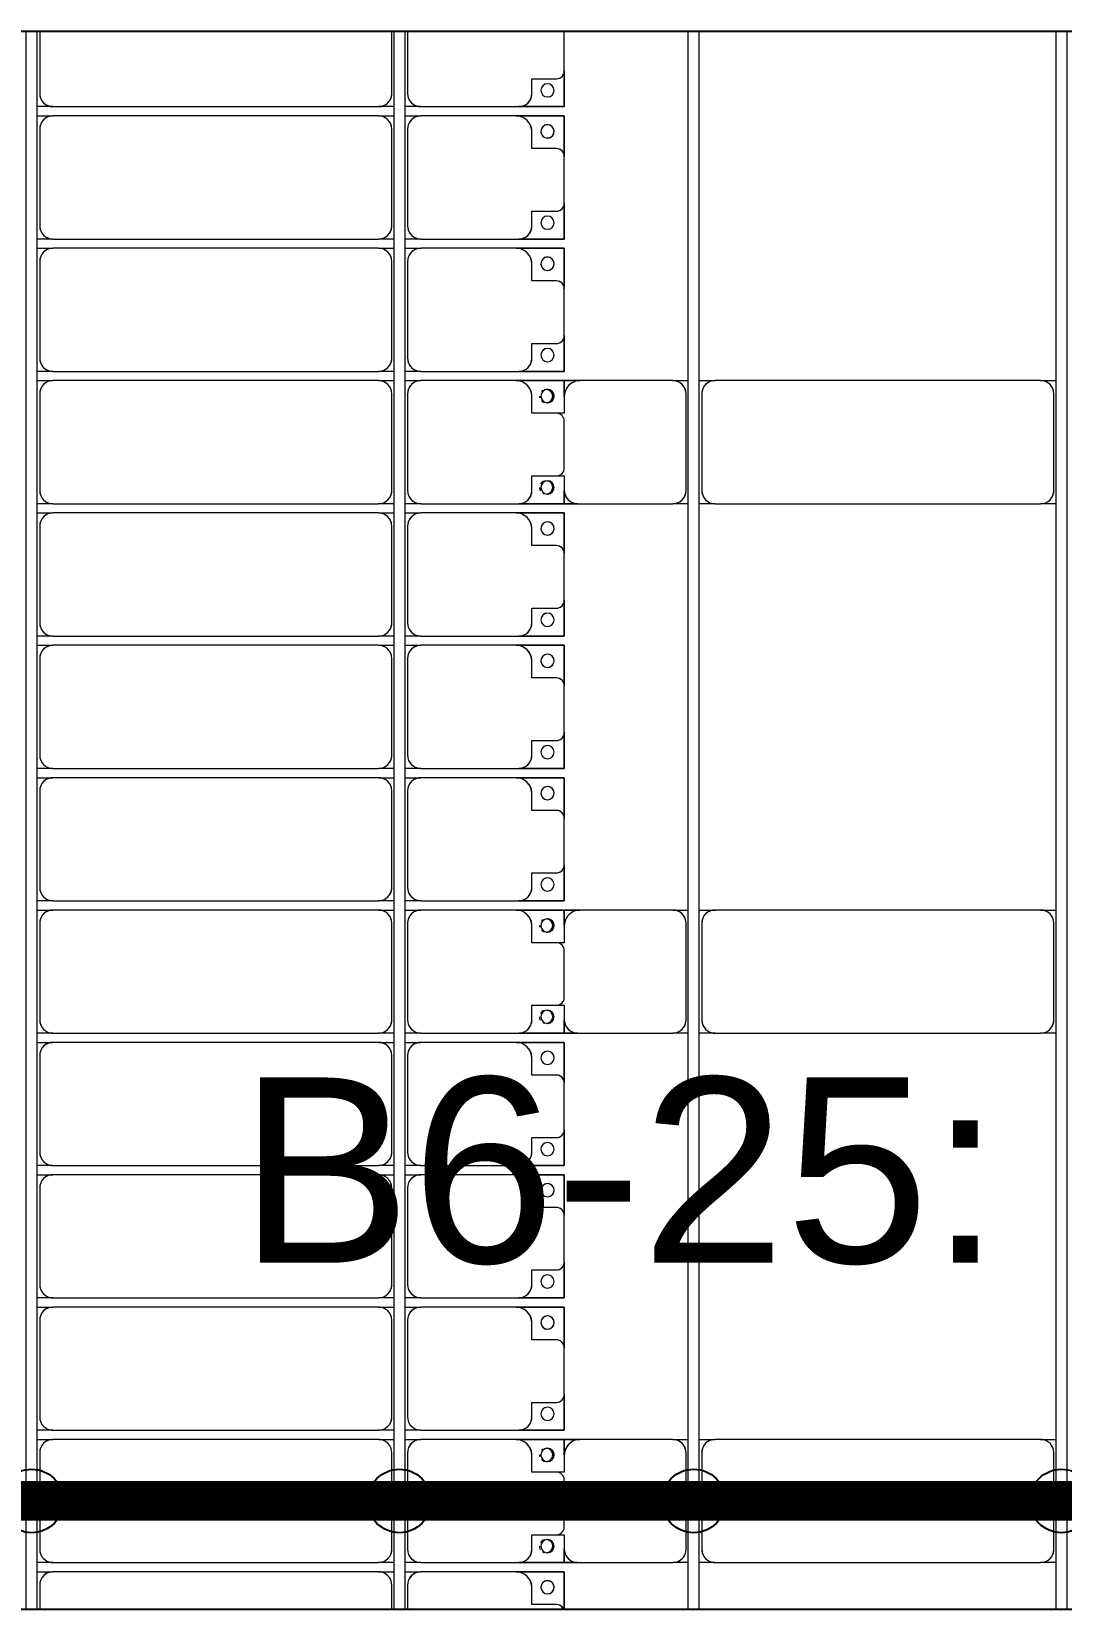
# Model space of a CAD drawing. Header units: millimetres. Extents: x -533732 to -130507, y -117886 to -23954.
# Drawn here: x -453941 to -450049, y -100546 to -94585 of the extents above; entities that cross this region are included whole.
import ezdxf

# ---------------------------------------------------------------- set-up
doc = ezdxf.new("R2010")
doc.units = ezdxf.units.MM
doc.layers.add('A-GENM', color=13, linetype='Continuous', lineweight=9)
doc.layers.add('S-BEAM', color=12, linetype='Continuous', lineweight=9)
doc.layers.add('GC-GHI CHU', color=2, linetype='Continuous')
doc.layers.add('GC-HOP 40x60 GIA CUONG', color=1, linetype='Continuous')
doc.styles.add('GC_VN', font='arial.ttf')

# ---------------------------------------------------------------- blocks, each defined once
blk = doc.blocks.new('Dai phao do pin - DẢI PHAO ĐỠ PIN-V91-BỐ TRÍ KHUNG KẾT CẤU BÈ PIN 06')
at = {"layer": 'A-GENM', "color": 7}
for p, q in [((-1312.2, 241.6), (-1129.7, 241.6)), ((-1129.7, 241.6), (-1312.2, 241.6)), ((-779.7, 241.6), (-1129.7, 241.6)), ((-779.7, 241.6), (-721.1, 241.6)), ((-779.7, 241.6), (-721.1, 241.6)), ((-681.1, 241.6), (-620.3, 241.6)), ((-681.1, 241.6), (-620.3, 241.6)), ((610.3, 241.6), (-620.3, 241.6)), ((610.3, 241.6), (668.9, 241.6)), ((610.3, 241.6), (668.9, 241.6)), ((-1189.7, 181.6), (-1189.7, 118.2)), ((-729.7, -173.4), (-729.7, 191.6)), ((-670.3, 191.6), (-670.3, -173.4)), ((660.3, -173.4), (660.3, 191.6)), ((-1189.7, 118.2), (-1219.7, 118.2)), ((-1219.7, -118.2), (-1189.7, -118.2)), ((-1189.7, -118.2), (-1189.7, -173.4)), ((-1139.7, -223.4), (-1312.2, -223.4)), ((-1312.2, -223.4), (-1139.7, -223.4)), ((-1139.7, -223.4), (-779.7, -223.4)), ((-721.1, -223.4), (-779.7, -223.4)), ((-721.1, -223.4), (-779.7, -223.4)), ((-620.3, -223.4), (-681.1, -223.4)), ((-620.3, -223.4), (-681.1, -223.4)), ((-620.3, -223.4), (610.3, -223.4)), ((668.9, -223.4), (610.3, -223.4)), ((668.9, -223.4), (610.3, -223.4))]:
    blk.add_line(p, q, dxfattribs=at)
for centre, radius, start, end in [((-1129.7, 181.6), 60, 90, 180), ((-779.7, 191.6), 50, 360, 90), ((-779.7, 191.6), 50, 360, 75), ((-620.3, 191.6), 50, 90, 180), ((-620.3, 191.6), 50, 105, 135), ((610.3, 191.6), 50, 360, 90), ((610.3, 191.6), 50, 60, 90), ((-1258.6, 183.2), 25, 180, 195), ((-1258.6, 183.2), 25, 180, 195), ((-1258.6, 183.2), 25, 120, 135), ((-1258.6, 183.2), 25, 120, 135), ((-1258.6, 183.2), 25, 0, 90), ((-1258.6, 183.2), 25, 270, 360), ((-1258.6, 183.2), 25, 0, 75), ((-1258.6, 183.2), 25, 330, 360), ((-1129.7, 181.6), 60, 120, 180), ((-620.3, 191.6), 50, 150, 180), ((610.3, 191.6), 50, 15, 30), ((-1258.6, 183.2), 25, 225, 255), ((-1258.6, 183.2), 25, 225, 255), ((-1258.6, 183.2), 25, 270, 300), ((-1258.6, -161.8), 25, 180, 210), ((-1258.6, -161.8), 25, 180, 210), ((-1258.6, -161.8), 25, 105, 150), ((-1258.6, -161.8), 25, 105, 150), ((-1258.6, -161.8), 25, 270, 0), ((-1258.6, -161.8), 25, 0, 75), ((-1258.6, -161.8), 25, 0, 75), ((-1258.6, -161.8), 25, 285, 360), ((-1139.7, -173.4), 50, 180, 270), ((-1139.7, -173.4), 50, 180, 255), ((-779.7, -173.4), 50, 270, 360), ((-779.7, -173.4), 50, 285, 360), ((-620.3, -173.4), 50, 180, 270), ((-620.3, -173.4), 50, 180, 210), ((610.3, -173.4), 50, 270, 360), ((610.3, -173.4), 50, 330, 360), ((-1258.6, -161.8), 25, 240, 255), ((-1258.6, -161.8), 25, 240, 255), ((-620.3, -173.4), 50, 240, 270), ((610.3, -173.4), 50, 285, 300)]:
    blk.add_arc(centre, radius, start, end, dxfattribs=at)
blk = doc.blocks.new('Dai phao do pin - DẢI PHAO ĐỠ PIN-V93-BỐ TRÍ KHUNG KẾT CẤU BÈ PIN 06')
at = {"layer": 'A-GENM', "color": 7}
for p, q in [((-1312.2, 241.6), (-1129.7, 241.6)), ((-1129.7, 241.6), (-1312.2, 241.6)), ((-779.7, 241.6), (-1129.7, 241.6)), ((-779.7, 241.6), (-721.1, 241.6)), ((-779.7, 241.6), (-721.1, 241.6)), ((-681.1, 241.6), (-620.3, 241.6)), ((-681.1, 241.6), (-620.3, 241.6)), ((610.3, 241.6), (-620.3, 241.6)), ((610.3, 241.6), (668.9, 241.6)), ((610.3, 241.6), (668.9, 241.6)), ((-1189.7, 181.6), (-1189.7, 118.2)), ((-729.7, -173.4), (-729.7, 191.6)), ((-670.3, 191.6), (-670.3, -173.4)), ((660.3, -173.4), (660.3, 191.6)), ((-1189.7, 118.2), (-1219.7, 118.2)), ((-1219.7, -118.2), (-1189.7, -118.2)), ((-1189.7, -118.2), (-1189.7, -173.4)), ((-1139.7, -223.4), (-1312.2, -223.4)), ((-1312.2, -223.4), (-1139.7, -223.4)), ((-1139.7, -223.4), (-779.7, -223.4)), ((-721.1, -223.4), (-779.7, -223.4)), ((-721.1, -223.4), (-779.7, -223.4)), ((-620.3, -223.4), (-681.1, -223.4)), ((-620.3, -223.4), (-681.1, -223.4)), ((-620.3, -223.4), (610.3, -223.4)), ((668.9, -223.4), (610.3, -223.4)), ((668.9, -223.4), (610.3, -223.4))]:
    blk.add_line(p, q, dxfattribs=at)
for centre, radius, start, end in [((-1129.7, 181.6), 60, 90, 180), ((-779.7, 191.6), 50, 360, 90), ((-779.7, 191.6), 50, 360, 75), ((-620.3, 191.6), 50, 90, 180), ((-620.3, 191.6), 50, 105, 135), ((610.3, 191.6), 50, 360, 90), ((610.3, 191.6), 50, 60, 90), ((-1258.6, 183.2), 25, 180, 195), ((-1258.6, 183.2), 25, 180, 195), ((-1258.6, 183.2), 25, 120, 135), ((-1258.6, 183.2), 25, 120, 135), ((-1258.6, 183.2), 25, 0, 90), ((-1258.6, 183.2), 25, 270, 360), ((-1258.6, 183.2), 25, 0, 75), ((-1258.6, 183.2), 25, 330, 360), ((-1129.7, 181.6), 60, 120, 180), ((-620.3, 191.6), 50, 150, 180), ((610.3, 191.6), 50, 15, 30), ((-1258.6, 183.2), 25, 225, 255), ((-1258.6, 183.2), 25, 225, 255), ((-1258.6, 183.2), 25, 270, 300), ((-1258.6, -161.8), 25, 180, 210), ((-1258.6, -161.8), 25, 180, 210), ((-1258.6, -161.8), 25, 105, 150), ((-1258.6, -161.8), 25, 105, 150), ((-1258.6, -161.8), 25, 270, 0), ((-1258.6, -161.8), 25, 0, 75), ((-1258.6, -161.8), 25, 0, 75), ((-1258.6, -161.8), 25, 285, 360), ((-1139.7, -173.4), 50, 180, 270), ((-1139.7, -173.4), 50, 180, 255), ((-779.7, -173.4), 50, 270, 360), ((-779.7, -173.4), 50, 285, 360), ((-620.3, -173.4), 50, 180, 270), ((-620.3, -173.4), 50, 180, 210), ((610.3, -173.4), 50, 270, 360), ((610.3, -173.4), 50, 330, 360), ((-1258.6, -161.8), 25, 240, 255), ((-1258.6, -161.8), 25, 240, 255), ((-620.3, -173.4), 50, 240, 270), ((610.3, -173.4), 50, 285, 300)]:
    blk.add_arc(centre, radius, start, end, dxfattribs=at)
blk = doc.blocks.new('Dai phao do pin - DẢI PHAO ĐỠ PIN-V95-BỐ TRÍ KHUNG KẾT CẤU BÈ PIN 06')
at = {"layer": 'A-GENM', "color": 7}
for p, q in [((-1312.2, 241.6), (-1129.7, 241.6)), ((-1129.7, 241.6), (-1312.2, 241.6)), ((-779.7, 241.6), (-1129.7, 241.6)), ((-779.7, 241.6), (-721.1, 241.6)), ((-779.7, 241.6), (-721.1, 241.6)), ((-681.1, 241.6), (-620.3, 241.6)), ((-681.1, 241.6), (-620.3, 241.6)), ((610.3, 241.6), (-620.3, 241.6)), ((610.3, 241.6), (668.9, 241.6)), ((610.3, 241.6), (668.9, 241.6)), ((-1189.7, 181.6), (-1189.7, 118.2)), ((-729.7, -173.4), (-729.7, 191.6)), ((-670.3, 191.6), (-670.3, -173.4)), ((660.3, -173.4), (660.3, 191.6)), ((-1189.7, 118.2), (-1219.7, 118.2)), ((-1219.7, -118.2), (-1189.7, -118.2)), ((-1189.7, -118.2), (-1189.7, -173.4)), ((-1139.7, -223.4), (-1312.2, -223.4)), ((-1312.2, -223.4), (-1139.7, -223.4)), ((-1139.7, -223.4), (-779.7, -223.4)), ((-721.1, -223.4), (-779.7, -223.4)), ((-721.1, -223.4), (-779.7, -223.4)), ((-620.3, -223.4), (-681.1, -223.4)), ((-620.3, -223.4), (-681.1, -223.4)), ((-620.3, -223.4), (610.3, -223.4)), ((668.9, -223.4), (610.3, -223.4)), ((668.9, -223.4), (610.3, -223.4))]:
    blk.add_line(p, q, dxfattribs=at)
for centre, radius, start, end in [((-1129.7, 181.6), 60, 90, 180), ((-779.7, 191.6), 50, 360, 90), ((-779.7, 191.6), 50, 360, 75), ((-620.3, 191.6), 50, 90, 180), ((-620.3, 191.6), 50, 105, 135), ((610.3, 191.6), 50, 360, 90), ((610.3, 191.6), 50, 60, 90), ((-1258.6, 183.2), 25, 180, 195), ((-1258.6, 183.2), 25, 180, 195), ((-1258.6, 183.2), 25, 120, 135), ((-1258.6, 183.2), 25, 120, 135), ((-1258.6, 183.2), 25, 0, 90), ((-1258.6, 183.2), 25, 270, 360), ((-1258.6, 183.2), 25, 0, 75), ((-1258.6, 183.2), 25, 330, 360), ((-1129.7, 181.6), 60, 120, 180), ((-620.3, 191.6), 50, 150, 180), ((610.3, 191.6), 50, 15, 30), ((-1258.6, 183.2), 25, 225, 255), ((-1258.6, 183.2), 25, 225, 255), ((-1258.6, 183.2), 25, 270, 300), ((-1258.6, -161.8), 25, 180, 210), ((-1258.6, -161.8), 25, 180, 210), ((-1258.6, -161.8), 25, 105, 150), ((-1258.6, -161.8), 25, 105, 150), ((-1258.6, -161.8), 25, 270, 0), ((-1258.6, -161.8), 25, 0, 75), ((-1258.6, -161.8), 25, 0, 75), ((-1258.6, -161.8), 25, 285, 360), ((-1139.7, -173.4), 50, 180, 270), ((-1139.7, -173.4), 50, 180, 254.5647), ((-779.7, -173.4), 50, 270, 360), ((-779.7, -173.4), 50, 285.44019, 360), ((-620.3, -173.4), 50, 180, 270), ((-620.3, -173.4), 50, 180, 210), ((610.3, -173.4), 50, 270, 360), ((610.3, -173.4), 50, 330, 360), ((-1258.6, -161.8), 25, 240, 255), ((-1258.6, -161.8), 25, 240, 255), ((-620.3, -173.4), 50, 240, 270), ((610.3, -173.4), 50, 285.45777, 300)]:
    blk.add_arc(centre, radius, start, end, dxfattribs=at)
blk = doc.blocks.new('Dải phao đi lại kèm đỡ invester - DẢI PHAO ĐI LẠI-18522-BỐ TRÍ KHUNG KẾT CẤU BÈ PIN 06')
at = {"layer": 'A-GENM', "color": 7}
for p, q in [((62588.2, 1312.2), (62440, 1312.2)), ((62588.2, 1312.2), (62723.4, 1312.2)), ((62723.4, 1312.2), (62588.2, 1312.2)), ((62723.4, 1312.2), (62723.4, 1139.7)), ((62723.4, 1139.7), (62723.4, 1312.2)), ((62758.4, 1312.2), (62911.8, 1312.2)), ((62758.4, 1129.7), (62758.4, 1312.2)), ((62758.4, 1312.2), (62758.4, 1129.7)), ((62911.8, 1312.2), (62758.4, 1312.2)), ((63088.2, 1312.2), (62911.8, 1312.2)), ((63088.2, 1312.2), (63223.4, 1312.2)), ((63223.4, 1312.2), (63088.2, 1312.2)), ((63223.4, 1312.2), (63223.4, 1139.7)), ((63223.4, 1139.7), (63223.4, 1312.2)), ((63258.4, 1312.2), (63411.8, 1312.2)), ((63258.4, 1129.7), (63258.4, 1312.2)), ((63258.4, 1312.2), (63258.4, 1129.7)), ((63411.8, 1312.2), (63258.4, 1312.2)), ((63588.2, 1312.2), (63411.8, 1312.2)), ((63588.2, 1312.2), (63723.4, 1312.2)), ((63723.4, 1312.2), (63588.2, 1312.2)), ((63723.4, 1312.2), (63723.4, 1139.7)), ((63723.4, 1139.7), (63723.4, 1312.2)), ((63758.4, 1312.2), (63818.4, 1312.2)), ((63758.4, 1129.7), (63758.4, 1312.2)), ((63758.4, 1312.2), (63758.4, 1129.7)), ((63818.4, 1312.2), (63758.4, 1312.2)), ((64088.2, 1312.2), (63911.8, 1312.2)), ((64173.4, 1312.2), (64223.4, 1312.2)), ((64223.4, 1312.2), (64173.4, 1312.2)), ((64223.4, 1312.2), (64223.4, 1139.7)), ((64223.4, 1139.7), (64223.4, 1312.2)), ((64258.4, 1312.2), (64411.8, 1312.2)), ((64258.4, 1129.7), (64258.4, 1312.2)), ((64258.4, 1312.2), (64258.4, 1129.7)), ((64411.8, 1312.2), (64258.4, 1312.2)), ((64588.2, 1312.2), (64411.8, 1312.2)), ((64588.2, 1312.2), (64723.4, 1312.2)), ((64723.4, 1312.2), (64588.2, 1312.2)), ((64723.4, 1312.2), (64723.4, 1139.7)), ((64723.4, 1139.7), (64723.4, 1312.2)), ((64758.4, 1312.2), (64911.8, 1312.2)), ((64758.4, 1129.7), (64758.4, 1312.2)), ((64758.4, 1312.2), (64758.4, 1129.7)), ((64911.8, 1312.2), (64758.4, 1312.2)), ((65088.2, 1312.2), (64911.8, 1312.2)), ((65088.2, 1312.2), (65223.4, 1312.2)), ((65223.4, 1312.2), (65088.2, 1312.2)), ((65223.4, 1312.2), (65223.4, 1139.7)), ((65223.4, 1139.7), (65223.4, 1312.2)), ((65258.4, 1312.2), (65411.8, 1312.2)), ((65258.4, 1129.7), (65258.4, 1312.2)), ((65258.4, 1312.2), (65258.4, 1129.7)), ((65411.8, 1312.2), (65258.4, 1312.2)), ((65588.2, 1312.2), (65411.8, 1312.2)), ((65588.2, 1312.2), (65723.4, 1312.2)), ((65723.4, 1312.2), (65588.2, 1312.2)), ((65723.4, 1312.2), (65723.4, 1139.7)), ((65723.4, 1139.7), (65723.4, 1312.2)), ((65758.4, 1312.2), (65818.4, 1312.2)), ((65758.4, 1129.7), (65758.4, 1312.2)), ((65758.4, 1312.2), (65758.4, 1129.7)), ((65818.4, 1312.2), (65758.4, 1312.2)), ((66088.2, 1312.2), (65911.8, 1312.2)), ((66173.4, 1312.2), (66223.4, 1312.2)), ((66223.4, 1312.2), (66173.4, 1312.2)), ((66223.4, 1312.2), (66223.4, 1139.7)), ((66223.4, 1139.7), (66223.4, 1312.2)), ((66258.4, 1312.2), (66411.8, 1312.2)), ((66258.4, 1129.7), (66258.4, 1312.2)), ((66258.4, 1312.2), (66258.4, 1129.7)), ((66411.8, 1312.2), (66258.4, 1312.2)), ((66588.2, 1312.2), (66411.8, 1312.2)), ((66588.2, 1312.2), (66723.4, 1312.2)), ((66723.4, 1312.2), (66588.2, 1312.2)), ((66723.4, 1312.2), (66723.4, 1139.7)), ((66723.4, 1139.7), (66723.4, 1312.2)), ((66758.4, 1312.2), (66911.8, 1312.2)), ((66758.4, 1129.7), (66758.4, 1312.2)), ((66758.4, 1312.2), (66758.4, 1129.7)), ((66911.8, 1312.2), (66758.4, 1312.2)), ((67088.2, 1312.2), (66911.8, 1312.2)), ((67088.2, 1312.2), (67223.4, 1312.2)), ((67223.4, 1312.2), (67088.2, 1312.2)), ((67223.4, 1312.2), (67223.4, 1139.7)), ((67223.4, 1139.7), (67223.4, 1312.2)), ((67258.4, 1312.2), (67411.8, 1312.2)), ((67258.4, 1129.7), (67258.4, 1312.2)), ((67258.4, 1312.2), (67258.4, 1129.7)), ((67411.8, 1312.2), (67258.4, 1312.2)), ((67588.2, 1312.2), (67411.8, 1312.2)), ((67588.2, 1312.2), (67723.4, 1312.2)), ((67723.4, 1312.2), (67588.2, 1312.2)), ((67723.4, 1312.2), (67723.4, 1139.7)), ((67723.4, 1139.7), (67723.4, 1312.2)), ((67758.4, 1312.2), (67818.4, 1312.2)), ((67758.4, 1129.7), (67758.4, 1312.2)), ((67758.4, 1312.2), (67758.4, 1129.7)), ((67818.4, 1312.2), (67758.4, 1312.2)), ((68088.2, 1312.2), (67911.8, 1312.2)), ((68173.4, 1312.2), (68223.4, 1312.2)), ((68221.6, 1312.2), (68173.4, 1312.2)), ((68223.4, 1312.2), (68223.4, 1139.7)), ((68223.4, 1139.7), (68223.4, 1312.2)), ((68258.4, 1312.2), (68400, 1312.2)), ((68258.4, 1129.7), (68258.4, 1312.2)), ((68258.4, 1312.2), (68258.4, 1129.7)), ((68400, 1312.2), (68258.4, 1312.2)), ((62618.2, 1189.7), (62618.2, 1282.2)), ((62881.8, 1282.2), (62881.8, 1189.7)), ((63118.2, 1189.7), (63118.2, 1282.2)), ((63381.8, 1282.2), (63381.8, 1189.7)), ((63618.2, 1189.7), (63618.2, 1282.2)), ((63881.8, 1282.2), (63881.8, 1189.7)), ((64118.2, 1189.7), (64118.2, 1282.2)), ((64381.8, 1282.2), (64381.8, 1189.7)), ((64618.2, 1189.7), (64618.2, 1282.2)), ((64881.8, 1282.2), (64881.8, 1189.7)), ((65118.2, 1189.7), (65118.2, 1282.2)), ((65381.8, 1282.2), (65381.8, 1189.7)), ((65618.2, 1189.7), (65618.2, 1282.2)), ((65881.8, 1282.2), (65881.8, 1189.7)), ((66118.2, 1189.7), (66118.2, 1282.2)), ((66381.8, 1282.2), (66381.8, 1189.7)), ((66618.2, 1189.7), (66618.2, 1282.2)), ((66881.8, 1282.2), (66881.8, 1189.7)), ((67118.2, 1189.7), (67118.2, 1282.2)), ((67381.8, 1282.2), (67381.8, 1189.7)), ((67618.2, 1189.7), (67618.2, 1282.2)), ((67881.8, 1282.2), (67881.8, 1189.7)), ((68118.2, 1189.7), (68118.2, 1282.2)), ((68381.8, 1282.2), (68381.8, 1189.7)), ((62673.4, 1189.7), (62618.2, 1189.7)), ((62723.4, 769.7), (62723.4, 1139.7)), ((62881.8, 1189.7), (62818.4, 1189.7)), ((63173.4, 1189.7), (63118.2, 1189.7)), ((63223.4, 769.7), (63223.4, 1139.7)), ((63381.8, 1189.7), (63318.4, 1189.7)), ((63673.4, 1189.7), (63618.2, 1189.7)), ((63723.4, 769.7), (63723.4, 1139.7)), ((63881.8, 1189.7), (63818.4, 1189.7)), ((64173.4, 1189.7), (64118.2, 1189.7)), ((64223.4, 769.7), (64223.4, 1139.7)), ((64381.8, 1189.7), (64318.4, 1189.7)), ((64673.4, 1189.7), (64618.2, 1189.7)), ((64723.4, 769.7), (64723.4, 1139.7)), ((64881.8, 1189.7), (64818.4, 1189.7)), ((65173.4, 1189.7), (65118.2, 1189.7)), ((65223.4, 769.7), (65223.4, 1139.7)), ((65381.8, 1189.7), (65318.4, 1189.7)), ((65673.4, 1189.7), (65618.2, 1189.7)), ((65723.4, 769.7), (65723.4, 1139.7)), ((65881.8, 1189.7), (65818.4, 1189.7)), ((66173.4, 1189.7), (66118.2, 1189.7)), ((66223.4, 769.7), (66223.4, 1139.7)), ((66381.8, 1189.7), (66318.4, 1189.7)), ((66673.4, 1189.7), (66618.2, 1189.7)), ((66723.4, 769.7), (66723.4, 1139.7)), ((66881.8, 1189.7), (66818.4, 1189.7)), ((67173.4, 1189.7), (67118.2, 1189.7)), ((67223.4, 769.7), (67223.4, 1139.7)), ((67381.8, 1189.7), (67318.4, 1189.7)), ((67673.4, 1189.7), (67618.2, 1189.7)), ((67723.4, 769.7), (67723.4, 1139.7)), ((67881.8, 1189.7), (67818.4, 1189.7)), ((68173.4, 1189.7), (68118.2, 1189.7)), ((68223.4, 769.7), (68223.4, 1139.7)), ((68381.8, 1189.7), (68318.4, 1189.7)), ((62758.4, 1129.7), (62758.4, 769.7)), ((63258.4, 1129.7), (63258.4, 769.7)), ((63758.4, 1129.7), (63758.4, 769.7)), ((64258.4, 1129.7), (64258.4, 769.7)), ((64758.4, 1129.7), (64758.4, 769.7)), ((65258.4, 1129.7), (65258.4, 769.7)), ((65758.4, 1129.7), (65758.4, 769.7)), ((66258.4, 1129.7), (66258.4, 769.7)), ((66758.4, 1129.7), (66758.4, 769.7)), ((67258.4, 1129.7), (67258.4, 769.7)), ((67758.4, 1129.7), (67758.4, 769.7)), ((68258.4, 1129.7), (68258.4, 769.7)), ((62440, 719.7), (62673.4, 719.7)), ((62723.4, 769.7), (62723.4, 708.9)), ((62723.4, 769.7), (62723.4, 708.9)), ((62758.4, 708.9), (62758.4, 769.7)), ((62758.4, 708.9), (62758.4, 769.7)), ((62808.4, 719.7), (63173.4, 719.7)), ((63223.4, 769.7), (63223.4, 708.9)), ((63223.4, 769.7), (63223.4, 708.9)), ((63258.4, 708.9), (63258.4, 769.7)), ((63258.4, 708.9), (63258.4, 769.7)), ((63308.4, 719.7), (63673.4, 719.7)), ((63723.4, 769.7), (63723.4, 708.9)), ((63723.4, 769.7), (63723.4, 708.9)), ((63758.4, 708.9), (63758.4, 769.7)), ((63758.4, 708.9), (63758.4, 769.7)), ((63808.4, 719.7), (64173.4, 719.7)), ((64223.4, 769.7), (64223.4, 708.9)), ((64223.4, 769.7), (64223.4, 708.9)), ((64258.4, 708.9), (64258.4, 769.7)), ((64258.4, 708.9), (64258.4, 769.7)), ((64308.4, 719.7), (64673.4, 719.7)), ((64723.4, 769.7), (64723.4, 708.9)), ((64723.4, 769.7), (64723.4, 708.9)), ((64758.4, 708.9), (64758.4, 769.7)), ((64758.4, 708.9), (64758.4, 769.7)), ((64808.4, 719.7), (65173.4, 719.7)), ((65223.4, 769.7), (65223.4, 708.9)), ((65223.4, 769.7), (65223.4, 708.9)), ((65258.4, 708.9), (65258.4, 769.7)), ((65258.4, 708.9), (65258.4, 769.7)), ((65308.4, 719.7), (65673.4, 719.7)), ((65723.4, 769.7), (65723.4, 708.9)), ((65723.4, 769.7), (65723.4, 708.9)), ((65758.4, 708.9), (65758.4, 769.7)), ((65758.4, 708.9), (65758.4, 769.7)), ((65808.4, 719.7), (66173.4, 719.7)), ((66223.4, 769.7), (66223.4, 708.9)), ((66223.4, 769.7), (66223.4, 708.9)), ((66258.4, 708.9), (66258.4, 769.7)), ((66258.4, 708.9), (66258.4, 769.7)), ((66308.4, 719.7), (66673.4, 719.7)), ((66723.4, 769.7), (66723.4, 708.9)), ((66723.4, 769.7), (66723.4, 708.9)), ((66758.4, 708.9), (66758.4, 769.7)), ((66758.4, 708.9), (66758.4, 769.7)), ((66808.4, 719.7), (67173.4, 719.7)), ((67223.4, 769.7), (67223.4, 708.9)), ((67223.4, 769.7), (67223.4, 708.9)), ((67258.4, 708.9), (67258.4, 769.7)), ((67258.4, 708.9), (67258.4, 769.7)), ((67308.4, 719.7), (67673.4, 719.7)), ((67723.4, 769.7), (67723.4, 708.9)), ((67723.4, 769.7), (67723.4, 708.9)), ((67758.4, 708.9), (67758.4, 769.7)), ((67758.4, 708.9), (67758.4, 769.7)), ((67808.4, 719.7), (68173.4, 719.7)), ((68223.4, 769.7), (68223.4, 708.9)), ((68223.4, 769.7), (68223.4, 708.9)), ((68258.4, 708.9), (68258.4, 769.7)), ((68258.4, 708.9), (68258.4, 769.7)), ((68308.4, 719.7), (68400, 719.7)), ((62673.4, 660.3), (62440, 660.3)), ((62723.4, 668.9), (62723.4, 610.3)), ((62723.4, 668.9), (62723.4, 610.3)), ((62758.4, 610.3), (62758.4, 668.9)), ((62758.4, 610.3), (62758.4, 668.9)), ((63173.4, 660.3), (62808.4, 660.3)), ((63223.4, 668.9), (63223.4, 610.3)), ((63223.4, 668.9), (63223.4, 610.3)), ((63258.4, 610.3), (63258.4, 668.9)), ((63258.4, 610.3), (63258.4, 668.9)), ((63673.4, 660.3), (63308.4, 660.3)), ((63723.4, 668.9), (63723.4, 610.3)), ((63723.4, 668.9), (63723.4, 610.3)), ((63758.4, 610.3), (63758.4, 668.9)), ((63758.4, 610.3), (63758.4, 668.9)), ((64173.4, 660.3), (63808.4, 660.3)), ((64223.4, 668.9), (64223.4, 610.3)), ((64223.4, 668.9), (64223.4, 610.3)), ((64258.4, 610.3), (64258.4, 668.9)), ((64258.4, 610.3), (64258.4, 668.9)), ((64673.4, 660.3), (64308.4, 660.3)), ((64723.4, 668.9), (64723.4, 610.3)), ((64723.4, 668.9), (64723.4, 610.3)), ((64758.4, 610.3), (64758.4, 668.9)), ((64758.4, 610.3), (64758.4, 668.9)), ((65173.4, 660.3), (64808.4, 660.3)), ((65223.4, 668.9), (65223.4, 610.3)), ((65223.4, 668.9), (65223.4, 610.3)), ((65258.4, 610.3), (65258.4, 668.9)), ((65258.4, 610.3), (65258.4, 668.9)), ((65673.4, 660.3), (65308.4, 660.3)), ((65723.4, 668.9), (65723.4, 610.3)), ((65723.4, 668.9), (65723.4, 610.3)), ((65758.4, 610.3), (65758.4, 668.9)), ((65758.4, 610.3), (65758.4, 668.9)), ((66173.4, 660.3), (65808.4, 660.3)), ((66223.4, 668.9), (66223.4, 610.3)), ((66223.4, 668.9), (66223.4, 610.3)), ((66258.4, 610.3), (66258.4, 668.9)), ((66258.4, 610.3), (66258.4, 668.9)), ((66673.4, 660.3), (66308.4, 660.3)), ((66723.4, 668.9), (66723.4, 610.3)), ((66723.4, 668.9), (66723.4, 610.3)), ((66758.4, 610.3), (66758.4, 668.9)), ((66758.4, 610.3), (66758.4, 668.9)), ((67173.4, 660.3), (66808.4, 660.3)), ((67223.4, 668.9), (67223.4, 610.3)), ((67223.4, 668.9), (67223.4, 610.3)), ((67258.4, 610.3), (67258.4, 668.9)), ((67258.4, 610.3), (67258.4, 668.9)), ((67673.4, 660.3), (67308.4, 660.3)), ((67723.4, 668.9), (67723.4, 610.3)), ((67723.4, 668.9), (67723.4, 610.3)), ((67758.4, 610.3), (67758.4, 668.9)), ((67758.4, 610.3), (67758.4, 668.9)), ((68173.4, 660.3), (67808.4, 660.3)), ((68223.4, 668.9), (68223.4, 610.3)), ((68223.4, 668.9), (68223.4, 610.3)), ((68258.4, 610.3), (68258.4, 668.9)), ((68258.4, 610.3), (68258.4, 668.9)), ((68400, 660.3), (68308.4, 660.3)), ((62723.4, -620.3), (62723.4, 610.3)), ((62758.4, 610.3), (62758.4, -620.3)), ((63223.4, -620.3), (63223.4, 610.3)), ((63258.4, 610.3), (63258.4, -620.3)), ((63723.4, -620.3), (63723.4, 610.3)), ((63758.4, 610.3), (63758.4, -620.3)), ((64223.4, -620.3), (64223.4, 610.3)), ((64258.4, 610.3), (64258.4, -620.3)), ((64723.4, -620.3), (64723.4, 610.3)), ((64758.4, 610.3), (64758.4, -620.3)), ((65223.4, -620.3), (65223.4, 610.3)), ((65258.4, 610.3), (65258.4, -620.3)), ((65723.4, -620.3), (65723.4, 610.3)), ((65758.4, 610.3), (65758.4, -620.3)), ((66223.4, -620.3), (66223.4, 610.3)), ((66258.4, 610.3), (66258.4, -620.3)), ((66723.4, -620.3), (66723.4, 610.3)), ((66758.4, 610.3), (66758.4, -620.3)), ((67223.4, -620.3), (67223.4, 610.3)), ((67258.4, 610.3), (67258.4, -620.3)), ((67723.4, -620.3), (67723.4, 610.3)), ((67758.4, 610.3), (67758.4, -620.3)), ((68223.4, -620.3), (68223.4, 610.3)), ((68258.4, 610.3), (68258.4, -620.3)), ((62723.4, -620.3), (62723.4, -681.1)), ((62723.4, -620.3), (62723.4, -681.1)), ((62758.4, -681.1), (62758.4, -620.3)), ((62758.4, -681.1), (62758.4, -620.3)), ((63223.4, -620.3), (63223.4, -681.1)), ((63223.4, -620.3), (63223.4, -681.1)), ((63258.4, -681.1), (63258.4, -620.3)), ((63258.4, -681.1), (63258.4, -620.3)), ((63723.4, -620.3), (63723.4, -681.1)), ((63723.4, -620.3), (63723.4, -681.1)), ((63758.4, -681.1), (63758.4, -620.3)), ((63758.4, -681.1), (63758.4, -620.3)), ((64223.4, -620.3), (64223.4, -681.1)), ((64223.4, -620.3), (64223.4, -681.1)), ((64258.4, -681.1), (64258.4, -620.3)), ((64258.4, -681.1), (64258.4, -620.3)), ((64723.4, -620.3), (64723.4, -681.1)), ((64723.4, -620.3), (64723.4, -681.1)), ((64758.4, -681.1), (64758.4, -620.3)), ((64758.4, -681.1), (64758.4, -620.3)), ((65223.4, -620.3), (65223.4, -681.1)), ((65223.4, -620.3), (65223.4, -681.1)), ((65258.4, -681.1), (65258.4, -620.3)), ((65258.4, -681.1), (65258.4, -620.3)), ((65723.4, -620.3), (65723.4, -681.1)), ((65723.4, -620.3), (65723.4, -681.1)), ((65758.4, -681.1), (65758.4, -620.3)), ((65758.4, -681.1), (65758.4, -620.3)), ((66223.4, -620.3), (66223.4, -681.1)), ((66223.4, -620.3), (66223.4, -681.1)), ((66258.4, -681.1), (66258.4, -620.3)), ((66258.4, -681.1), (66258.4, -620.3)), ((66723.4, -620.3), (66723.4, -681.1)), ((66723.4, -620.3), (66723.4, -681.1)), ((66758.4, -681.1), (66758.4, -620.3)), ((66758.4, -681.1), (66758.4, -620.3)), ((67223.4, -620.3), (67223.4, -681.1)), ((67223.4, -620.3), (67223.4, -681.1)), ((67258.4, -681.1), (67258.4, -620.3)), ((67258.4, -681.1), (67258.4, -620.3)), ((67723.4, -620.3), (67723.4, -681.1)), ((67723.4, -620.3), (67723.4, -681.1)), ((67758.4, -681.1), (67758.4, -620.3)), ((67758.4, -681.1), (67758.4, -620.3)), ((68223.4, -620.3), (68223.4, -681.1)), ((68223.4, -620.3), (68223.4, -681.1)), ((68258.4, -681.1), (68258.4, -620.3)), ((68258.4, -681.1), (68258.4, -620.3)), ((62440, -670.3), (62673.4, -670.3)), ((62808.4, -670.3), (63173.4, -670.3)), ((63308.4, -670.3), (63673.4, -670.3)), ((63808.4, -670.3), (64173.4, -670.3)), ((64308.4, -670.3), (64673.4, -670.3)), ((64808.4, -670.3), (65173.4, -670.3)), ((65308.4, -670.3), (65673.4, -670.3)), ((65808.4, -670.3), (66173.4, -670.3)), ((66308.4, -670.3), (66673.4, -670.3)), ((66808.4, -670.3), (67173.4, -670.3)), ((67308.4, -670.3), (67673.4, -670.3)), ((67808.4, -670.3), (68173.4, -670.3)), ((68308.4, -670.3), (68400, -670.3))]:
    blk.add_line(p, q, dxfattribs=at)
for centre, radius, start, end in [((62588.2, 1282.2), 30, 0, 90), ((62911.8, 1282.2), 30, 90, 180), ((63088.2, 1282.2), 30, 0, 90), ((63411.8, 1282.2), 30, 90, 180), ((63588.2, 1282.2), 30, 0, 90), ((63911.8, 1282.2), 30, 90, 180), ((64088.2, 1282.2), 30, 0, 90), ((64411.8, 1282.2), 30, 90, 180), ((64588.2, 1282.2), 30, 0, 90), ((64911.8, 1282.2), 30, 90, 180), ((65088.2, 1282.2), 30, 360, 90), ((65411.8, 1282.2), 30, 90, 180), ((65588.2, 1282.2), 30, 0, 90), ((65911.8, 1282.2), 30, 90, 180), ((66088.2, 1282.2), 30, 360, 90), ((66411.8, 1282.2), 30, 90, 180), ((66588.2, 1282.2), 30, 360, 90), ((66911.8, 1282.2), 30, 90, 180), ((67088.2, 1282.2), 30, 0, 90), ((67411.8, 1282.2), 30, 90, 180), ((67588.2, 1282.2), 30, 0, 90), ((67911.8, 1282.2), 30, 90, 180), ((68088.2, 1282.2), 30, 0, 90), ((62588.2, 1282.2), 30, 60, 75), ((62588.2, 1282.2), 30, 15, 75), ((62588.2, 1282.2), 30, 60, 75), ((62588.2, 1282.2), 30, 15, 30), ((62588.2, 1282.2), 30, 15, 30), ((62661.8, 1248.6), 25, 90, 270), ((62661.8, 1248.6), 25, 90, 180), ((62661.8, 1248.6), 25, 270, 90), ((62661.8, 1248.6), 25, 270, 90), ((62816.8, 1248.6), 25, 90, 270), ((62816.8, 1248.6), 25, 90, 255), ((62816.8, 1248.6), 25, 270, 90), ((62816.8, 1248.6), 25, 300, 90), ((62911.8, 1282.2), 30, 105, 165), ((62911.8, 1282.2), 30, 135, 165), ((62911.8, 1282.2), 30, 135, 165), ((63088.2, 1282.2), 30, 60, 75), ((63088.2, 1282.2), 30, 15, 75), ((63088.2, 1282.2), 30, 60, 75), ((63088.2, 1282.2), 30, 15, 30), ((63088.2, 1282.2), 30, 15, 30), ((63161.8, 1248.6), 25, 90, 270), ((63161.8, 1248.6), 25, 90, 180), ((63161.8, 1248.6), 25, 270, 90), ((63161.8, 1248.6), 25, 270, 90), ((63316.8, 1248.6), 25, 90, 270), ((63316.8, 1248.6), 25, 90, 255), ((63316.8, 1248.6), 25, 270, 90), ((63316.8, 1248.6), 25, 300, 90), ((63411.8, 1282.2), 30, 105, 165), ((63411.8, 1282.2), 30, 135, 165), ((63411.8, 1282.2), 30, 135, 165), ((63588.2, 1282.2), 30, 60, 75), ((63588.2, 1282.2), 30, 15, 75), ((63588.2, 1282.2), 30, 60, 75), ((63588.2, 1282.2), 30, 15, 30), ((63588.2, 1282.2), 30, 15, 30), ((63661.8, 1248.6), 25, 90, 270), ((63661.8, 1248.6), 25, 90, 180), ((63661.8, 1248.6), 25, 270, 90), ((63661.8, 1248.6), 25, 270, 90), ((63816.8, 1248.6), 25, 90, 270), ((63816.8, 1248.6), 25, 90, 255), ((63816.8, 1248.6), 25, 270, 90), ((63816.8, 1248.6), 25, 300, 90), ((64161.8, 1248.6), 25, 90, 270), ((64161.8, 1248.6), 25, 90, 180), ((64161.8, 1248.6), 25, 270, 90), ((64161.8, 1248.6), 25, 270, 90), ((64316.8, 1248.6), 25, 90, 270), ((64316.8, 1248.6), 25, 90, 255), ((64316.8, 1248.6), 25, 270, 90), ((64316.8, 1248.6), 25, 300, 90), ((64411.8, 1282.2), 30, 105, 165), ((64411.8, 1282.2), 30, 135, 165), ((64411.8, 1282.2), 30, 135, 165), ((64588.2, 1282.2), 30, 60, 75), ((64588.2, 1282.2), 30, 15, 75), ((64588.2, 1282.2), 30, 60, 75), ((64588.2, 1282.2), 30, 15, 30), ((64588.2, 1282.2), 30, 15, 30), ((64661.8, 1248.6), 25, 90, 270), ((64661.8, 1248.6), 25, 90, 180), ((64661.8, 1248.6), 25, 270, 90), ((64661.8, 1248.6), 25, 270, 90), ((64816.8, 1248.6), 25, 90, 270), ((64816.8, 1248.6), 25, 90, 255), ((64816.8, 1248.6), 25, 270, 90), ((64816.8, 1248.6), 25, 300, 90), ((64911.8, 1282.2), 30, 105, 165), ((64911.8, 1282.2), 30, 135, 165), ((64911.8, 1282.2), 30, 135, 165), ((65088.2, 1282.2), 30, 60, 75), ((65088.2, 1282.2), 30, 15, 75), ((65088.2, 1282.2), 30, 60, 75), ((65088.2, 1282.2), 30, 15, 30), ((65088.2, 1282.2), 30, 15, 30), ((65161.8, 1248.6), 25, 90, 270), ((65161.8, 1248.6), 25, 90, 180), ((65161.8, 1248.6), 25, 270, 90), ((65161.8, 1248.6), 25, 270, 90), ((65316.8, 1248.6), 25, 90, 270), ((65316.8, 1248.6), 25, 90, 255), ((65316.8, 1248.6), 25, 270, 90), ((65316.8, 1248.6), 25, 300, 90), ((65411.8, 1282.2), 30, 105, 165), ((65411.8, 1282.2), 30, 135, 165), ((65411.8, 1282.2), 30, 135, 165), ((65588.2, 1282.2), 30, 60, 75), ((65588.2, 1282.2), 30, 15, 75), ((65588.2, 1282.2), 30, 60, 75), ((65588.2, 1282.2), 30, 15, 30), ((65588.2, 1282.2), 30, 15, 30), ((65661.8, 1248.6), 25, 90, 270), ((65661.8, 1248.6), 25, 90, 180), ((65661.8, 1248.6), 25, 270, 90), ((65661.8, 1248.6), 25, 270, 90), ((65816.8, 1248.6), 25, 90, 270), ((65816.8, 1248.6), 25, 90, 255), ((65816.8, 1248.6), 25, 270, 90), ((65816.8, 1248.6), 25, 300, 90), ((66161.8, 1248.6), 25, 90, 270), ((66161.8, 1248.6), 25, 90, 180), ((66161.8, 1248.6), 25, 270, 90), ((66161.8, 1248.6), 25, 270, 90), ((66316.8, 1248.6), 25, 90, 270), ((66316.8, 1248.6), 25, 90, 255), ((66316.8, 1248.6), 25, 270, 90), ((66316.8, 1248.6), 25, 300, 90), ((66411.8, 1282.2), 30, 105, 165), ((66411.8, 1282.2), 30, 135, 165), ((66411.8, 1282.2), 30, 135, 165), ((66588.2, 1282.2), 30, 60, 75), ((66588.2, 1282.2), 30, 15, 75), ((66588.2, 1282.2), 30, 60, 75), ((66588.2, 1282.2), 30, 15, 30), ((66588.2, 1282.2), 30, 15, 30), ((66661.8, 1248.6), 25, 90, 270), ((66661.8, 1248.6), 25, 90, 180), ((66661.8, 1248.6), 25, 270, 90), ((66661.8, 1248.6), 25, 270, 90), ((66816.8, 1248.6), 25, 90, 270), ((66816.8, 1248.6), 25, 90, 255), ((66816.8, 1248.6), 25, 270, 90), ((66816.8, 1248.6), 25, 300, 90), ((66911.8, 1282.2), 30, 105, 165), ((66911.8, 1282.2), 30, 135, 165), ((66911.8, 1282.2), 30, 135, 165), ((67088.2, 1282.2), 30, 60, 75), ((67088.2, 1282.2), 30, 15, 75), ((67088.2, 1282.2), 30, 60, 75), ((67088.2, 1282.2), 30, 15, 30), ((67088.2, 1282.2), 30, 15, 30), ((67161.8, 1248.6), 25, 90, 270), ((67161.8, 1248.6), 25, 90, 180), ((67161.8, 1248.6), 25, 270, 90), ((67161.8, 1248.6), 25, 270, 90), ((67316.8, 1248.6), 25, 90, 270), ((67316.8, 1248.6), 25, 90, 255), ((67316.8, 1248.6), 25, 270, 90), ((67316.8, 1248.6), 25, 300, 90), ((67411.8, 1282.2), 30, 105, 165), ((67411.8, 1282.2), 30, 135, 165), ((67411.8, 1282.2), 30, 135, 165), ((67588.2, 1282.2), 30, 60, 75), ((67588.2, 1282.2), 30, 15, 75), ((67588.2, 1282.2), 30, 60, 75), ((67588.2, 1282.2), 30, 15, 30), ((67588.2, 1282.2), 30, 15, 30), ((67661.8, 1248.6), 25, 90, 270), ((67661.8, 1248.6), 25, 90, 180), ((67661.8, 1248.6), 25, 270, 90), ((67661.8, 1248.6), 25, 270, 90), ((67816.8, 1248.6), 25, 90, 270), ((67816.8, 1248.6), 25, 90, 255), ((67816.8, 1248.6), 25, 270, 90), ((67816.8, 1248.6), 25, 300, 90), ((68161.8, 1248.6), 25, 90, 270), ((68161.8, 1248.6), 25, 90, 180), ((68161.8, 1248.6), 25, 270, 90), ((68161.8, 1248.6), 25, 270, 90), ((68316.8, 1248.6), 25, 90, 270), ((68316.8, 1248.6), 25, 90, 255), ((68316.8, 1248.6), 25, 270, 90), ((68316.8, 1248.6), 25, 300, 90), ((68411.8, 1282.2), 30, 120, 180), ((68411.8, 1282.2), 30, 120, 165), ((68411.8, 1282.2), 30, 135, 165), ((68411.8, 1282.2), 30, 135, 165), ((62661.8, 1248.6), 25, 195, 255), ((62816.8, 1248.6), 25, 270, 285), ((63161.8, 1248.6), 25, 195, 255), ((63316.8, 1248.6), 25, 270, 285), ((63661.8, 1248.6), 25, 195, 255), ((63816.8, 1248.6), 25, 270, 285), ((64161.8, 1248.6), 25, 195, 255), ((64316.8, 1248.6), 25, 270, 285), ((64661.8, 1248.6), 25, 195, 255), ((64816.8, 1248.6), 25, 270, 285), ((65161.8, 1248.6), 25, 195, 255), ((65316.8, 1248.6), 25, 270, 285), ((65661.8, 1248.6), 25, 195, 255), ((65816.8, 1248.6), 25, 270, 285), ((66161.8, 1248.6), 25, 195, 255), ((66316.8, 1248.6), 25, 270, 285), ((66661.8, 1248.6), 25, 195, 255), ((66816.8, 1248.6), 25, 270, 285), ((67161.8, 1248.6), 25, 195, 255), ((67316.8, 1248.6), 25, 270, 285), ((67661.8, 1248.6), 25, 195, 255), ((67816.8, 1248.6), 25, 270, 285), ((68161.8, 1248.6), 25, 195, 255), ((68316.8, 1248.6), 25, 270, 285), ((62673.4, 1139.7), 50, 360, 90), ((62673.4, 1139.7), 50, 15, 90), ((62818.4, 1129.7), 60, 90, 180), ((62818.4, 1129.7), 60, 90, 150), ((63173.4, 1139.7), 50, 0, 90), ((63173.4, 1139.7), 50, 15, 90), ((63318.4, 1129.7), 60, 90, 180), ((63318.4, 1129.7), 60, 90, 150), ((63673.4, 1139.7), 50, 0, 90), ((63673.4, 1139.7), 50, 15, 90), ((63818.4, 1129.7), 60, 90, 180), ((63818.4, 1129.7), 60, 90, 150), ((64173.4, 1139.7), 50, 360, 90), ((64173.4, 1139.7), 50, 15, 90), ((64318.4, 1129.7), 60, 90, 180), ((64318.4, 1129.7), 60, 90, 150), ((64673.4, 1139.7), 50, 360, 90), ((64673.4, 1139.7), 50, 15, 90), ((64818.4, 1129.7), 60, 90, 180), ((64818.4, 1129.7), 60, 90, 144.838), ((65173.4, 1139.7), 50, 0, 90), ((65173.4, 1139.7), 50, 15, 90), ((65318.4, 1129.7), 60, 90, 180), ((65318.4, 1129.7), 60, 90, 150), ((65673.4, 1139.7), 50, 360, 90), ((65673.4, 1139.7), 50, 15, 90), ((65818.4, 1129.7), 60, 90, 180), ((65818.4, 1129.7), 60, 90, 150), ((66173.4, 1139.7), 50, 0, 90), ((66173.4, 1139.7), 50, 15, 90), ((66318.4, 1129.7), 60, 90, 180), ((66318.4, 1129.7), 60, 90, 150), ((66673.4, 1139.7), 50, 360, 90), ((66673.4, 1139.7), 50, 15, 90), ((66818.4, 1129.7), 60, 90, 180), ((66818.4, 1129.7), 60, 90, 150), ((67173.4, 1139.7), 50, 360, 90), ((67173.4, 1139.7), 50, 15, 90), ((67318.4, 1129.7), 60, 90, 180), ((67318.4, 1129.7), 60, 90, 150), ((67673.4, 1139.7), 50, 0, 90), ((67673.4, 1139.7), 50, 15, 90), ((67818.4, 1129.7), 60, 90, 180), ((67818.4, 1129.7), 60, 90, 150), ((68173.4, 1139.7), 50, 0, 90), ((68173.4, 1139.7), 50, 15.43282, 90), ((68318.4, 1129.7), 60, 90, 180), ((68318.4, 1129.7), 60, 90, 150), ((62673.4, 769.7), 50, 270, 360), ((62673.4, 769.7), 50, 270, 345), ((62808.4, 769.7), 50, 180, 270), ((62808.4, 769.7), 50, 195, 270), ((63173.4, 769.7), 50, 270, 0), ((63173.4, 769.7), 50, 270, 345), ((63308.4, 769.7), 50, 180, 270), ((63308.4, 769.7), 50, 195, 270), ((63673.4, 769.7), 50, 270, 0), ((63673.4, 769.7), 50, 270, 345), ((63808.4, 769.7), 50, 180, 270), ((63808.4, 769.7), 50, 195, 270), ((64173.4, 769.7), 50, 270, 0), ((64173.4, 769.7), 50, 270, 345), ((64308.4, 769.7), 50, 180, 270), ((64308.4, 769.7), 50, 195, 270), ((64673.4, 769.7), 50, 270, 360), ((64673.4, 769.7), 50, 270, 345), ((64808.4, 769.7), 50, 180, 270), ((64808.4, 769.7), 50, 195, 270), ((65173.4, 769.7), 50, 270, 360), ((65173.4, 769.7), 50, 270, 345), ((65308.4, 769.7), 50, 180, 270), ((65308.4, 769.7), 50, 195, 270), ((65673.4, 769.7), 50, 270, 360), ((65673.4, 769.7), 50, 270, 345), ((65808.4, 769.7), 50, 180, 270), ((65808.4, 769.7), 50, 195, 270), ((66173.4, 769.7), 50, 270, 0), ((66173.4, 769.7), 50, 270, 345), ((66308.4, 769.7), 50, 180, 270), ((66308.4, 769.7), 50, 195, 270), ((66673.4, 769.7), 50, 270, 0), ((66673.4, 769.7), 50, 270, 345), ((66808.4, 769.7), 50, 180, 270), ((66808.4, 769.7), 50, 195, 270), ((67173.4, 769.7), 50, 270, 0), ((67173.4, 769.7), 50, 270, 345), ((67308.4, 769.7), 50, 180, 270), ((67308.4, 769.7), 50, 195, 270), ((67673.4, 769.7), 50, 270, 0), ((67673.4, 769.7), 50, 270, 345), ((67808.4, 769.7), 50, 180, 270), ((67808.4, 769.7), 50, 195, 270), ((68173.4, 769.7), 50, 270, 360), ((68173.4, 769.7), 50, 270, 344.5722), ((68308.4, 769.7), 50, 180, 270), ((68308.4, 769.7), 50, 195, 270), ((62673.4, 610.3), 50, 0, 90), ((62673.4, 610.3), 50, 60, 90), ((62808.4, 610.3), 50, 90, 180), ((62808.4, 610.3), 50, 105, 120), ((63173.4, 610.3), 50, 0, 90), ((63173.4, 610.3), 50, 60, 90), ((63308.4, 610.3), 50, 90, 180), ((63308.4, 610.3), 50, 105, 120), ((63673.4, 610.3), 50, 0, 90), ((63673.4, 610.3), 50, 60, 90), ((63808.4, 610.3), 50, 90, 180), ((63808.4, 610.3), 50, 105, 120), ((64173.4, 610.3), 50, 360, 90), ((64173.4, 610.3), 50, 60, 90), ((64308.4, 610.3), 50, 90, 180), ((64308.4, 610.3), 50, 105, 120), ((64673.4, 610.3), 50, 360, 90), ((64673.4, 610.3), 50, 60, 90), ((64808.4, 610.3), 50, 90, 180), ((64808.4, 610.3), 50, 105, 120), ((65173.4, 610.3), 50, 0, 90), ((65173.4, 610.3), 50, 60, 90), ((65308.4, 610.3), 50, 90, 180), ((65308.4, 610.3), 50, 105, 120), ((65673.4, 610.3), 50, 360, 90), ((65673.4, 610.3), 50, 60, 90), ((65808.4, 610.3), 50, 90, 180), ((65808.4, 610.3), 50, 105, 120), ((66173.4, 610.3), 50, 0, 90), ((66173.4, 610.3), 50, 60, 90), ((66308.4, 610.3), 50, 90, 180), ((66308.4, 610.3), 50, 105, 120), ((66673.4, 610.3), 50, 360, 90), ((66673.4, 610.3), 50, 60, 90), ((66808.4, 610.3), 50, 90, 180), ((66808.4, 610.3), 50, 105, 120), ((67173.4, 610.3), 50, 0, 90), ((67173.4, 610.3), 50, 60, 90), ((67308.4, 610.3), 50, 90, 180), ((67308.4, 610.3), 50, 105, 120), ((67673.4, 610.3), 50, 0, 90), ((67673.4, 610.3), 50, 60, 90), ((67808.4, 610.3), 50, 90, 180), ((67808.4, 610.3), 50, 105, 120), ((68173.4, 610.3), 50, 0, 90), ((68173.4, 610.3), 50, 60, 90), ((68308.4, 610.3), 50, 90, 180), ((68308.4, 610.3), 50, 105, 120), ((62673.4, 610.3), 50, 15, 30), ((62808.4, 610.3), 50, 150, 180), ((63173.4, 610.3), 50, 15, 30), ((63308.4, 610.3), 50, 150, 180), ((63673.4, 610.3), 50, 15, 30), ((63808.4, 610.3), 50, 150, 180), ((64173.4, 610.3), 50, 15, 30), ((64308.4, 610.3), 50, 150, 180), ((64673.4, 610.3), 50, 15, 30), ((64808.4, 610.3), 50, 150, 180), ((65173.4, 610.3), 50, 15, 30), ((65308.4, 610.3), 50, 150, 180), ((65673.4, 610.3), 50, 15, 30), ((65808.4, 610.3), 50, 150, 180), ((66173.4, 610.3), 50, 15, 30), ((66308.4, 610.3), 50, 150, 180), ((66673.4, 610.3), 50, 15, 30), ((66808.4, 610.3), 50, 150, 180), ((67173.4, 610.3), 50, 15, 30), ((67308.4, 610.3), 50, 150, 180), ((67673.4, 610.3), 50, 15, 30), ((67808.4, 610.3), 50, 150, 180), ((68173.4, 610.3), 50, 15.42612, 30), ((68308.4, 610.3), 50, 150, 180), ((62673.4, -620.3), 50, 270, 360), ((62673.4, -620.3), 50, 330, 0), ((62808.4, -620.3), 50, 180, 270), ((62808.4, -620.3), 50, 195, 225), ((63173.4, -620.3), 50, 270, 360), ((63173.4, -620.3), 50, 330, 360), ((63308.4, -620.3), 50, 180, 270), ((63308.4, -620.3), 50, 195, 225), ((63673.4, -620.3), 50, 270, 360), ((63673.4, -620.3), 50, 330, 360), ((63808.4, -620.3), 50, 180, 270), ((63808.4, -620.3), 50, 195, 225), ((64173.4, -620.3), 50, 270, 0), ((64173.4, -620.3), 50, 330, 0), ((64308.4, -620.3), 50, 180, 270), ((64308.4, -620.3), 50, 195, 225), ((64673.4, -620.3), 50, 270, 0), ((64673.4, -620.3), 50, 330, 0), ((64808.4, -620.3), 50, 180, 270), ((64808.4, -620.3), 50, 195, 225), ((65173.4, -620.3), 50, 270, 0), ((65173.4, -620.3), 50, 330, 0), ((65308.4, -620.3), 50, 180, 270), ((65308.4, -620.3), 50, 195, 225), ((65673.4, -620.3), 50, 270, 0), ((65673.4, -620.3), 50, 330, 0), ((65808.4, -620.3), 50, 180, 270), ((65808.4, -620.3), 50, 195, 225), ((66173.4, -620.3), 50, 270, 360), ((66173.4, -620.3), 50, 330, 0), ((66308.4, -620.3), 50, 180, 270), ((66308.4, -620.3), 50, 195, 225), ((66673.4, -620.3), 50, 270, 0), ((66673.4, -620.3), 50, 330, 0), ((66808.4, -620.3), 50, 180, 270), ((66808.4, -620.3), 50, 195, 225), ((67173.4, -620.3), 50, 270, 0), ((67173.4, -620.3), 50, 330, 0), ((67308.4, -620.3), 50, 180, 270), ((67308.4, -620.3), 50, 195, 225), ((67673.4, -620.3), 50, 270, 0), ((67673.4, -620.3), 50, 330, 0), ((67808.4, -620.3), 50, 180, 270), ((67808.4, -620.3), 50, 195, 225), ((68173.4, -620.3), 50, 270, 360), ((68173.4, -620.3), 50, 330, 0), ((68308.4, -620.3), 50, 180, 270), ((68308.4, -620.3), 50, 195, 225), ((62673.4, -620.3), 50, 270, 300), ((62808.4, -620.3), 50, 240, 270), ((63173.4, -620.3), 50, 270, 300), ((63308.4, -620.3), 50, 240, 270), ((63673.4, -620.3), 50, 270, 300), ((63808.4, -620.3), 50, 240, 270), ((64173.4, -620.3), 50, 270, 300), ((64308.4, -620.3), 50, 240, 270), ((64673.4, -620.3), 50, 270, 300), ((64808.4, -620.3), 50, 240, 270), ((65173.4, -620.3), 50, 270, 300), ((65308.4, -620.3), 50, 240, 270), ((65673.4, -620.3), 50, 270, 300), ((65808.4, -620.3), 50, 240, 270), ((66173.4, -620.3), 50, 270, 300), ((66308.4, -620.3), 50, 240, 270), ((66673.4, -620.3), 50, 270, 300), ((66808.4, -620.3), 50, 240, 270), ((67173.4, -620.3), 50, 270, 300), ((67308.4, -620.3), 50, 240, 270), ((67673.4, -620.3), 50, 270, 300), ((67808.4, -620.3), 50, 240, 270), ((68173.4, -620.3), 50, 270, 300), ((68308.4, -620.3), 50, 240, 270)]:
    blk.add_arc(centre, radius, start, end, dxfattribs=at)
blk = doc.blocks.new('Dầm C52 - Dầm C52-V31-BỐ TRÍ KHUNG KẾT CẤU BÈ PIN 06')
at = {"layer": 'S-BEAM', "color": 1}
for p, q in [((-29413.3, 20), (-23453.3, 20)), ((-23453.3, -20), (-29413.3, -20))]:
    blk.add_line(p, q, dxfattribs=at)
blk = doc.blocks.new('Dầm C52 - Hộp 40x60-V106-BỐ TRÍ KHUNG KẾT CẤU BÈ PIN 06')
at = {"layer": 'S-BEAM', "color": 3, "lineweight": 25}
blk.add_line((-636.8, -20), (-145891.1, -20), dxfattribs=at)
blk = doc.blocks.new('Dầm C52 - Hộp 40x60-19452-BỐ TRÍ KHUNG KẾT CẤU BÈ PIN 06')
at = {"layer": 'S-BEAM', "color": 3, "lineweight": 25}
blk.add_line((-110033.2, 20), (110033.2, 20), dxfattribs=at)
blk = doc.blocks.new('HOBANMONG_BEPIN 6_rvt-1-BỐ TRÍ KHUNG KẾT CẤU BÈ PIN 06')
at = {"layer": 'A-GENM', "color": 3, "lineweight": 25}
for name, p, rotation in [('Dải phao đi lại kèm đỡ invester - DẢI PHAO ĐI LẠI-18522-BỐ TRÍ KHUNG KẾT CẤU BÈ PIN 06', (-453239.4, -32145.2), 269.9997586098934), ('Dai phao do pin - DẢI PHAO ĐỠ PIN-V91-BỐ TRÍ KHUNG KẾT CẤU BÈ PIN 06', (-450737.8, -96145.2), 359.9997586099392), ('Dai phao do pin - DẢI PHAO ĐỠ PIN-V93-BỐ TRÍ KHUNG KẾT CẤU BÈ PIN 06', (-450737.8, -98145.2), 359.9997586099392), ('Dai phao do pin - DẢI PHAO ĐỠ PIN-V95-BỐ TRÍ KHUNG KẾT CẤU BÈ PIN 06', (-450737.8, -100145.2), 359.9997586099392)]:
    blk.add_blockref(name, p, dxfattribs=dict(at, rotation=rotation))
at = {"layer": 'S-BEAM', "color": 3, "lineweight": 25}
for name, p, rotation in [('Dầm C52 - Dầm C52-V31-BỐ TRÍ KHUNG KẾT CẤU BÈ PIN 06', (-453940.6, -71131.9), 89.99975860989275), ('Dầm C52 - Dầm C52-V31-BỐ TRÍ KHUNG KẾT CẤU BÈ PIN 06', (-452550.6, -71131.9), 89.99975860989275), ('Dầm C52 - Dầm C52-V31-BỐ TRÍ KHUNG KẾT CẤU BÈ PIN 06', (-451438.8, -71131.9), 89.99975860989275), ('Dầm C52 - Dầm C52-V31-BỐ TRÍ KHUNG KẾT CẤU BÈ PIN 06', (-450048.8, -71131.9), 89.99975860989275), ('Dầm C52 - Hộp 40x60-V106-BỐ TRÍ KHUNG KẾT CẤU BÈ PIN 06', (-380340, -94565.5), 359.9997586099392), ('Dầm C52 - Hộp 40x60-19452-BỐ TRÍ KHUNG KẾT CẤU BÈ PIN 06', (-416197.9, -100565.4), 359.9997586099392)]:
    blk.add_blockref(name, p, dxfattribs=dict(at, rotation=rotation))

msp = doc.modelspace()

# ---------------------------------------------------------------- linework, layer by layer
at = {"layer": 'GC-HOP 40x60 GIA CUONG', "const_width": 150}
msp.add_lwpolyline([(-457557, -100136), (-442757.9, -100136)], dxfattribs=at)
at = {"layer": 'GC-HOP 40x60 GIA CUONG'}
for centre in [(-453940.6, -100136), (-452550.6, -100136), (-451438.8, -100136), (-450048.8, -100136)]:
    msp.add_circle(centre, 120, dxfattribs=at)

# ---------------------------------------------------------------- block references
at = {"lineweight": 5}
msp.add_blockref('HOBANMONG_BEPIN 6_rvt-1-BỐ TRÍ KHUNG KẾT CẤU BÈ PIN 06', (0, 0), dxfattribs=at)

# ---------------------------------------------------------------- texts
at = {"layer": 'GC-GHI CHU', "style": 'GC_VN'}
msp.add_text('B6-25: 5×14,8 m', height=700, dxfattribs=at).set_placement((-453157.5, -99236))

doc.saveas('drawing.dxf')
